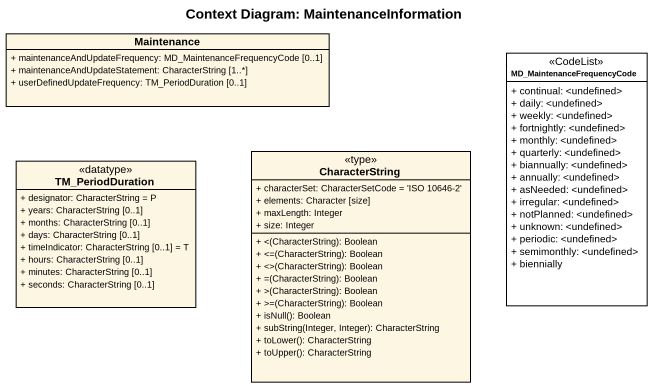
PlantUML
@startuml
title Context Diagram: MaintenanceInformation
hide circle
hide empty members
skinparam classAttributeIconSize 0
class Maintenance {
  + maintenanceAndUpdateFrequency: MD_MaintenanceFrequencyCode [0..1]
  + maintenanceAndUpdateStatement: CharacterString [1..*]
  + userDefinedUpdateFrequency: TM_PeriodDuration [0..1]
}
class MD_MaintenanceFrequencyCode <<CodeList>> #FFFFFF {
  + continual: <undefined>
  + daily: <undefined>
  + weekly: <undefined>
  + fortnightly: <undefined>
  + monthly: <undefined>
  + quarterly: <undefined>
  + biannually: <undefined>
  + annually: <undefined>
  + asNeeded: <undefined>
  + irregular: <undefined>
  + notPlanned: <undefined>
  + unknown: <undefined>
  + periodic: <undefined>
  + semimonthly: <undefined>
  + biennially
}
class TM_PeriodDuration <<datatype>> {
  + designator: CharacterString = P
  + years: CharacterString [0..1]
  + months: CharacterString [0..1]
  + days: CharacterString [0..1]
  + timeIndicator: CharacterString [0..1] = T
  + hours: CharacterString [0..1]
  + minutes: CharacterString [0..1]
  + seconds: CharacterString [0..1]
}
class CharacterString <<type>> {
  + characterSet: CharacterSetCode = 'ISO 10646-2'
  + elements: Character [size]
  + maxLength: Integer
  + size: Integer
  + <(CharacterString): Boolean
  + <=(CharacterString): Boolean
  + <>(CharacterString): Boolean
  + =(CharacterString): Boolean
  + >(CharacterString): Boolean
  + >=(CharacterString): Boolean
  + isNull(): Boolean
  + subString(Integer, Integer): CharacterString
  + toLower(): CharacterString
  + toUpper(): CharacterString
}
@enduml
